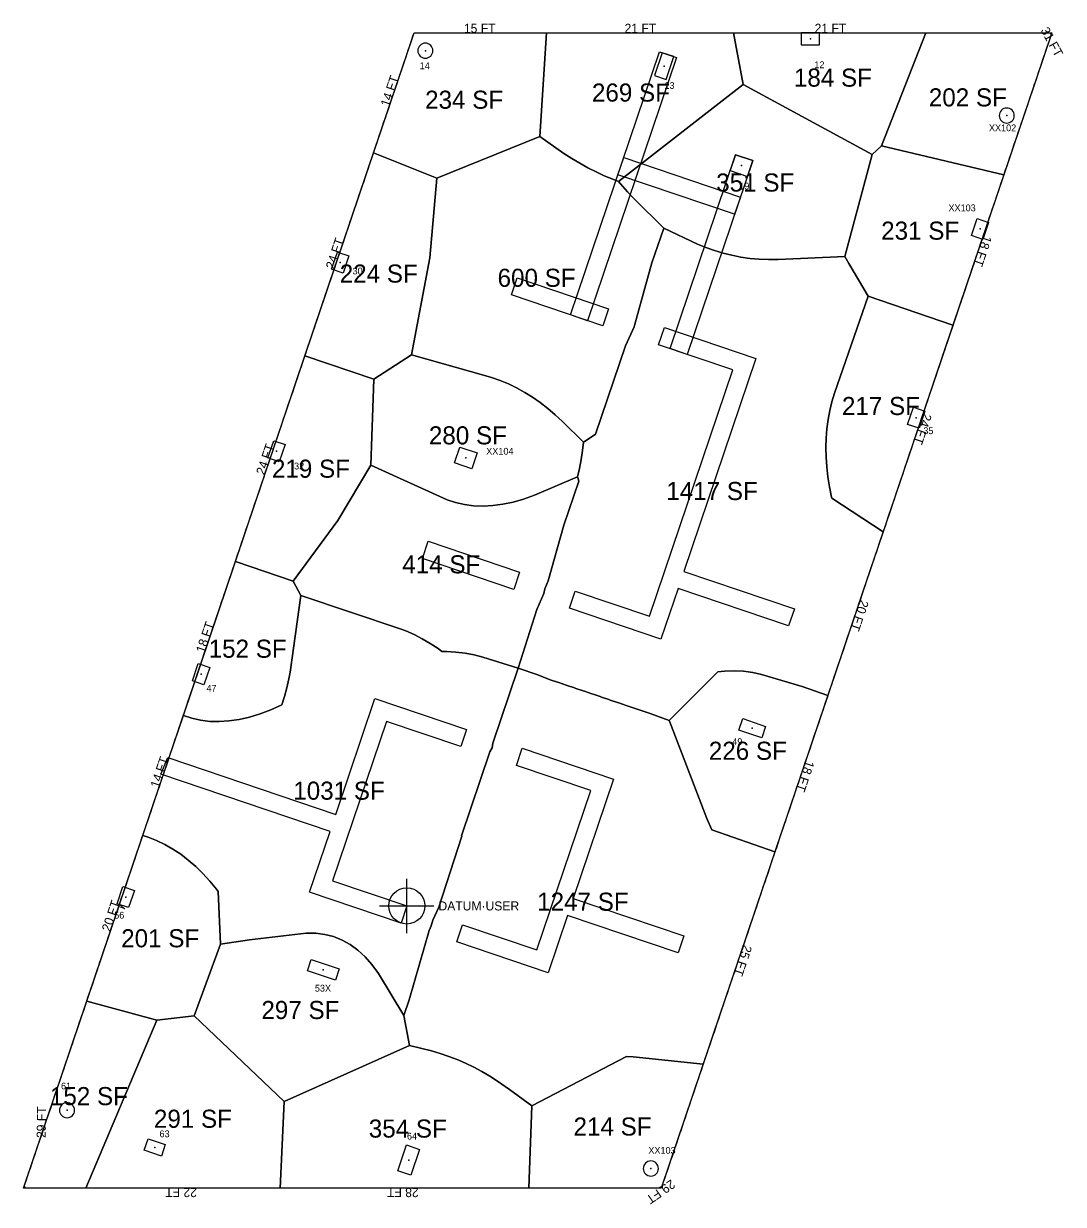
# Model space of a CAD drawing. Header units: metres. Extents: x 29 to 12657, y -13 to 49076.
# Drawn here: x 10664 to 12043, y 36037 to 37603 of the extents above; entities that cross this region are included whole.
import ezdxf
from ezdxf.enums import TextEntityAlignment as Align

# ---------------------------------------------------------------- set-up
doc = ezdxf.new("R2010")
doc.units = ezdxf.units.M
for name, color, linetype in [('BEAM', 2, 'Continuous'), ('FLOOR_12_AREA_LABELS', 3, 'Continuous'), ('FLOOR_12_BOUNDARY', 5, 'Continuous'), ('FLOOR_12_COLUMNS', 7, 'Continuous'), ('FLOOR_12_DATUM', 4, 'Continuous'), ('FLOOR_12_FASCADE_COLUMNS', 30, 'Continuous'), ('FLOOR_12_FASCADE_WALLS', 4, 'Continuous'), ('FLOOR_12_LARGE_TRIBUTARY', 6, 'Continuous'), ('FLOOR_12_TRIBUTARY_COL_0', 2, 'Continuous'), ('FLOOR_12_TRIBUTARY_COL_1', 2, 'Continuous'), ('FLOOR_12_TRIBUTARY_COL_10', 2, 'Continuous'), ('FLOOR_12_TRIBUTARY_COL_11', 2, 'Continuous'), ('FLOOR_12_TRIBUTARY_COL_12', 2, 'Continuous'), ('FLOOR_12_TRIBUTARY_COL_13', 2, 'Continuous'), ('FLOOR_12_TRIBUTARY_COL_14', 2, 'Continuous'), ('FLOOR_12_TRIBUTARY_COL_15', 2, 'Continuous'), ('FLOOR_12_TRIBUTARY_COL_16', 2, 'Continuous'), ('FLOOR_12_TRIBUTARY_COL_17', 2, 'Continuous'), ('FLOOR_12_TRIBUTARY_COL_2', 2, 'Continuous'), ('FLOOR_12_TRIBUTARY_COL_3', 2, 'Continuous'), ('FLOOR_12_TRIBUTARY_COL_4', 2, 'Continuous'), ('FLOOR_12_TRIBUTARY_COL_5', 2, 'Continuous'), ('FLOOR_12_TRIBUTARY_COL_6', 2, 'Continuous'), ('FLOOR_12_TRIBUTARY_COL_7', 2, 'Continuous'), ('FLOOR_12_TRIBUTARY_COL_8', 2, 'Continuous'), ('FLOOR_12_TRIBUTARY_COL_9', 2, 'Continuous'), ('FLOOR_12_WALL_TRIBUTARY_15', 1, 'Continuous'), ('FLOOR_12_WALL_TRIBUTARY_16', 1, 'Continuous'), ('FLOOR_12_WALL_TRIBUTARY_17', 1, 'Continuous'), ('FLOOR_12_WALL_TRIBUTARY_18', 1, 'Continuous'), ('FLOOR_12_WALL_TRIBUTARY_19', 1, 'Continuous'), ('SLAB-RESIDENTIAL', 6, 'Continuous'), ('WALL', 4, 'Continuous')]:
    doc.layers.add(name, color=color, linetype=linetype)
doc.layers.add('COL-IDEN', color=171, linetype='Continuous', lineweight=30)
doc.layers.add('COLS', color=52, linetype='Continuous', lineweight=20)

msp = doc.modelspace()

# ---------------------------------------------------------------- linework, layer by layer
at = {"layer": 'BEAM'}
for points in [[(11389, 37216.6), (11507, 37565.5), (11529.7, 37557.8), (11411.8, 37208.9), (11389, 37216.6)], [(11521, 37172), (11607.9, 37429), (11630.6, 37421.3), (11543.7, 37164.3), (11521, 37172)]]:
    msp.add_lwpolyline(points, dxfattribs=at)
msp.add_lwpolyline([(11459.6, 37425.3), (11614.3, 37373), (11606.6, 37350.3), (11451.9, 37402.6)], close=True, dxfattribs=at)
at = {"layer": 'COLS', "lineweight": 30}
for points in [[(11719.1, 37590.9), (11695.1, 37590.9), (11695.1, 37574.9), (11719.1, 37574.9)], [(11515.7, 37528.7), (11525.9, 37559.1), (11510.8, 37564.2), (11500.5, 37533.9)], [(11623.6, 37400.4), (11630.6, 37421.3), (11607.9, 37429), (11600.8, 37408.1)], [(11935.8, 37316.6), (11920.7, 37321.8), (11928.4, 37344.5), (11943.5, 37339.4)], [(11087.5, 37272.1), (11072.3, 37277.2), (11080, 37300), (11095.2, 37294.8)], [(11851.3, 37066.5), (11836.1, 37071.6), (11843.8, 37094.4), (11859, 37089.2)], [(11002.9, 37022), (10987.8, 37027.1), (10995.5, 37049.9), (11010.6, 37044.7)], [(11258.1, 37012.7), (11235.4, 37020.4), (11242.5, 37041.2), (11265.2, 37033.6)], [(10903, 36726.4), (10887.8, 36731.6), (10895.5, 36754.3), (10910.7, 36749.2)], [(11642.6, 36655.9), (11612.3, 36666.2), (11617.5, 36681.4), (11647.8, 36671.1)], [(10803.1, 36430.9), (10787.9, 36436), (10795.6, 36458.7), (10810.8, 36453.6)], [(11077.3, 36334.6), (11040.3, 36347.1), (11045.4, 36362.2), (11082.4, 36349.7)], [(10846.7, 36101.5), (10823.9, 36109.2), (10829, 36124.3), (10851.8, 36116.7)], [(11177.3, 36076.2), (11160.2, 36082), (11171.8, 36116.1), (11188.8, 36110.3)]]:
    msp.add_lwpolyline(points, close=True, dxfattribs=at)
for points in [[(11206.6, 37567, 0.414214), (11196.6, 37577, 0.414214), (11186.6, 37567, 0.414214), (11196.6, 37557, 0.414214)], [(11977.5, 37481, 0.414214), (11967.5, 37491, 0.414214), (11957.5, 37481, 0.414214), (11967.5, 37471, 0.414214)], [(10731.5, 36162.2, 0.414214), (10721.5, 36172.2, 0.414214), (10711.5, 36162.2, 0.414214), (10721.5, 36152.2, 0.414214)], [(11505.6, 36084.9, 0.414214), (11495.6, 36094.9, 0.414214), (11485.6, 36084.9, 0.414214), (11495.6, 36074.9, 0.414214)]]:
    msp.add_lwpolyline(points, format="xyb", close=True, dxfattribs=at)
at = {"layer": 'COLS'}
for points in [[(11082.8, 37299), (11083.8, 37301.8)], [(11074.2, 37273.4), (11075.2, 37276.3)], [(10998.3, 37048.9), (10999.3, 37051.8)], [(10989.7, 37023.3), (10990.6, 37026.2)], [(10898.4, 36753.3), (10899.3, 36756.2)], [(10889.7, 36727.8), (10890.7, 36730.6)], [(10798.5, 36457.8), (10799.4, 36460.6)], [(10798.3, 36429.3), (10789.8, 36432.2), (10790.8, 36435)]]:
    msp.add_lwpolyline(points, close=True, dxfattribs=at)
at = {"layer": 'FLOOR_12_BOUNDARY'}
msp.add_lwpolyline([(11181.7, 37590.7), (12027.2, 37590.7), (11509.4, 36059), (10663.9, 36059), (11181.7, 37590.7)], close=True, dxfattribs=at)
at = {"layer": 'FLOOR_12_COLUMNS'}
for p in [(11707.1, 37582.9), (11196.6, 37567), (11513.2, 37546.5), (11967.5, 37481), (11615.7, 37414.7), (11932.1, 37330.6), (11083.7, 37286), (11847.5, 37080.4), (10999.2, 37035.9), (11250.3, 37027), (10899.3, 36740.4), (11630, 36668.6), (10799.4, 36444.8), (11061.3, 36348.4), (10721.5, 36162.2), (10837.9, 36112.9), (11174.5, 36096.1), (11495.6, 36084.9)]:
    msp.add_point(p, dxfattribs=at)
at = {"layer": 'FLOOR_12_DATUM'}
for p, q in [((11172, 36397.1), (11172, 36469.1)), ((11136, 36433.1), (11208, 36433.1))]:
    msp.add_line(p, q, dxfattribs=at)
msp.add_circle((11172, 36433.1), 24, dxfattribs=at)
at = {"layer": 'FLOOR_12_FASCADE_COLUMNS'}
for points in [[(11128.3, 37432.7), (11130.2, 37438.3), (11132.1, 37444), (11134, 37449.7), (11135.9, 37455.4), (11137.9, 37461.1), (11139.8, 37466.8), (11141.7, 37472.5), (11143.6, 37478.1), (11145.5, 37483.8), (11147.5, 37489.5), (11149.4, 37495.2), (11151.3, 37500.9), (11153.2, 37506.6), (11155.2, 37512.2), (11157.1, 37517.9), (11159, 37523.6), (11160.9, 37529.3), (11162.8, 37535), (11164.8, 37540.7), (11166.7, 37546.3), (11168.6, 37552), (11170.5, 37557.7), (11172.4, 37563.4), (11174.4, 37569.1), (11176.3, 37574.8), (11178.2, 37580.4), (11180.1, 37586.1), (11181.7, 37590.7)], [(11181.7, 37590.7), (11187.7, 37590.7), (11193.7, 37590.7), (11199.7, 37590.7), (11205.7, 37590.7), (11211.7, 37590.7), (11217.7, 37590.7), (11223.7, 37590.7), (11229.7, 37590.7), (11235.7, 37590.7), (11241.7, 37590.7), (11247.7, 37590.7), (11253.7, 37590.7), (11259.7, 37590.7), (11265.7, 37590.7), (11271.7, 37590.7), (11277.7, 37590.7), (11283.7, 37590.7), (11289.7, 37590.7), (11295.7, 37590.7), (11301.7, 37590.7), (11307.7, 37590.7), (11313.7, 37590.7), (11319.7, 37590.7), (11325.7, 37590.7), (11331.7, 37590.7), (11337.7, 37590.7), (11343.7, 37590.7), (11349.7, 37590.7), (11355.7, 37590.7)], [(11355.7, 37590.7), (11361.7, 37590.7), (11367.7, 37590.7), (11373.7, 37590.7), (11379.7, 37590.7), (11385.7, 37590.7), (11391.7, 37590.7), (11397.7, 37590.7), (11403.7, 37590.7), (11409.7, 37590.7), (11415.7, 37590.7), (11421.7, 37590.7), (11427.7, 37590.7), (11433.7, 37590.7), (11439.7, 37590.7), (11445.7, 37590.7), (11451.7, 37590.7), (11457.7, 37590.7), (11463.7, 37590.7), (11469.7, 37590.7), (11475.7, 37590.7), (11481.7, 37590.7), (11487.7, 37590.7), (11493.7, 37590.7), (11499.7, 37590.7), (11505.7, 37590.7), (11511.7, 37590.7), (11517.7, 37590.7), (11523.7, 37590.7), (11529.7, 37590.7), (11535.7, 37590.7), (11541.7, 37590.7), (11547.7, 37590.7), (11553.7, 37590.7), (11559.7, 37590.7), (11565.7, 37590.7), (11571.7, 37590.7), (11577.7, 37590.7), (11583.7, 37590.7), (11589.7, 37590.7), (11595.7, 37590.7), (11601.7, 37590.7), (11607.7, 37590.7)], [(11607.7, 37590.7), (11613.7, 37590.7), (11619.7, 37590.7), (11625.7, 37590.7), (11631.7, 37590.7), (11637.7, 37590.7), (11643.7, 37590.7), (11649.7, 37590.7), (11655.7, 37590.7), (11661.7, 37590.7), (11667.7, 37590.7), (11673.7, 37590.7), (11679.7, 37590.7), (11685.7, 37590.7), (11691.7, 37590.7), (11697.7, 37590.7), (11703.7, 37590.7), (11709.7, 37590.7), (11715.7, 37590.7), (11721.7, 37590.7), (11727.7, 37590.7), (11733.7, 37590.7), (11739.7, 37590.7), (11745.7, 37590.7), (11751.7, 37590.7), (11757.7, 37590.7), (11763.7, 37590.7), (11769.7, 37590.7), (11775.7, 37590.7), (11781.7, 37590.7), (11787.7, 37590.7), (11793.7, 37590.7), (11799.7, 37590.7), (11805.7, 37590.7), (11811.7, 37590.7), (11817.7, 37590.7), (11823.7, 37590.7), (11829.7, 37590.7), (11835.7, 37590.7), (11841.7, 37590.7), (11847.7, 37590.7), (11853.7, 37590.7), (11859.7, 37590.7)], [(11859.7, 37590.7), (11865.7, 37590.7), (11871.7, 37590.7), (11877.7, 37590.7), (11883.7, 37590.7), (11889.7, 37590.7), (11895.7, 37590.7), (11901.7, 37590.7), (11907.7, 37590.7), (11913.7, 37590.7), (11919.7, 37590.7), (11925.7, 37590.7), (11931.7, 37590.7), (11937.7, 37590.7), (11943.7, 37590.7), (11949.7, 37590.7), (11955.7, 37590.7), (11961.7, 37590.7), (11967.7, 37590.7), (11973.7, 37590.7), (11979.7, 37590.7), (11985.7, 37590.7), (11991.7, 37590.7), (11997.7, 37590.7), (12003.7, 37590.7), (12009.7, 37590.7), (12015.7, 37590.7), (12021.7, 37590.7), (12027, 37590.3), (12025.1, 37584.6), (12023.2, 37578.9), (12021.3, 37573.2), (12019.3, 37567.5), (12017.4, 37561.8), (12015.5, 37556.2), (12013.6, 37550.5), (12011.7, 37544.8), (12009.7, 37539.1), (12007.8, 37533.4), (12005.9, 37527.7), (12004, 37522), (12002.1, 37516.4), (12000.1, 37510.7), (11998.2, 37505), (11996.3, 37499.3), (11994.4, 37493.6), (11992.5, 37487.9), (11990.5, 37482.3), (11988.6, 37476.6), (11986.7, 37470.9), (11984.8, 37465.2), (11982.8, 37459.5), (11980.9, 37453.8), (11979, 37448.2), (11977.1, 37442.5), (11975.2, 37436.8), (11973.2, 37431.1), (11971.3, 37425.4), (11969.4, 37419.7), (11967.5, 37414.1), (11965.6, 37408.4), (11963.6, 37402.7)], [(11036, 37159.8), (11037.9, 37165.5), (11039.9, 37171.2), (11041.8, 37176.9), (11043.7, 37182.6), (11045.6, 37188.3), (11047.6, 37193.9), (11049.5, 37199.6), (11051.4, 37205.3), (11053.3, 37211), (11055.2, 37216.7), (11057.2, 37222.4), (11059.1, 37228), (11061, 37233.7), (11062.9, 37239.4), (11064.8, 37245.1), (11066.8, 37250.8), (11068.7, 37256.5), (11070.6, 37262.1), (11072.5, 37267.8), (11074.5, 37273.5), (11076.4, 37279.2), (11078.3, 37284.9), (11080.2, 37290.6), (11082.1, 37296.2), (11084.1, 37301.9), (11086, 37307.6), (11087.9, 37313.3), (11089.8, 37319), (11091.7, 37324.7), (11093.7, 37330.4), (11095.6, 37336), (11097.5, 37341.7), (11099.4, 37347.4), (11101.4, 37353.1), (11103.3, 37358.8), (11105.2, 37364.5), (11107.1, 37370.1), (11109, 37375.8), (11111, 37381.5), (11112.9, 37387.2), (11114.8, 37392.9), (11116.7, 37398.6), (11118.6, 37404.2), (11120.6, 37409.9), (11122.5, 37415.6), (11124.4, 37421.3), (11126.3, 37427), (11128.3, 37432.7)], [(11963.6, 37402.7), (11961.7, 37397), (11959.8, 37391.3), (11957.9, 37385.6), (11955.9, 37379.9), (11954, 37374.3), (11952.1, 37368.6), (11950.2, 37362.9), (11948.3, 37357.2), (11946.3, 37351.5), (11944.4, 37345.8), (11942.5, 37340.2), (11940.6, 37334.5), (11938.7, 37328.8), (11936.7, 37323.1), (11934.8, 37317.4), (11932.9, 37311.7), (11931, 37306.1), (11929, 37300.4), (11927.1, 37294.7), (11925.2, 37289), (11923.3, 37283.3), (11921.4, 37277.6), (11919.4, 37272), (11917.5, 37266.3), (11915.6, 37260.6), (11913.7, 37254.9), (11911.8, 37249.2), (11909.8, 37243.5), (11907.9, 37237.8), (11906, 37232.2), (11904.1, 37226.5), (11902.1, 37220.8), (11900.2, 37215.1), (11898.3, 37209.4), (11896.4, 37203.7)], [(11896.4, 37203.7), (11894.5, 37198.1), (11892.5, 37192.4), (11890.6, 37186.7), (11888.7, 37181), (11886.8, 37175.3), (11884.9, 37169.6), (11882.9, 37164), (11881, 37158.3), (11879.1, 37152.6), (11877.2, 37146.9), (11875.3, 37141.2), (11873.3, 37135.5), (11871.4, 37129.8), (11869.5, 37124.2), (11867.6, 37118.5), (11865.6, 37112.8), (11863.7, 37107.1), (11861.8, 37101.4), (11859.9, 37095.7), (11858, 37090.1), (11856, 37084.4), (11854.1, 37078.7), (11852.2, 37073), (11850.3, 37067.3), (11848.4, 37061.6), (11846.4, 37056), (11844.5, 37050.3), (11842.6, 37044.6), (11840.7, 37038.9), (11838.7, 37033.2), (11836.8, 37027.5), (11834.9, 37021.9), (11833, 37016.2), (11831.1, 37010.5), (11829.1, 37004.8), (11827.2, 36999.1), (11825.3, 36993.4), (11823.4, 36987.7), (11821.5, 36982.1), (11819.5, 36976.4), (11817.6, 36970.7), (11815.7, 36965), (11813.8, 36959.3), (11811.8, 36953.6), (11809.9, 36948), (11808, 36942.3), (11806.1, 36936.6), (11804.2, 36930.9)], [(10943.8, 36887), (10945.7, 36892.7), (10947.6, 36898.4), (10949.6, 36904.1), (10951.5, 36909.7), (10953.4, 36915.4), (10955.3, 36921.1), (10957.3, 36926.8), (10959.2, 36932.5), (10961.1, 36938.2), (10963, 36943.8), (10964.9, 36949.5), (10966.9, 36955.2), (10968.8, 36960.9), (10970.7, 36966.6), (10972.6, 36972.3), (10974.5, 36977.9), (10976.5, 36983.6), (10978.4, 36989.3), (10980.3, 36995), (10982.2, 37000.7), (10984.2, 37006.4), (10986.1, 37012), (10988, 37017.7), (10989.9, 37023.4), (10991.8, 37029.1), (10993.8, 37034.8), (10995.7, 37040.5), (10997.6, 37046.2), (10999.5, 37051.8), (11001.4, 37057.5), (11003.4, 37063.2), (11005.3, 37068.9), (11007.2, 37074.6), (11009.1, 37080.3), (11011.1, 37085.9), (11013, 37091.6), (11014.9, 37097.3), (11016.8, 37103), (11018.7, 37108.7), (11020.7, 37114.4), (11022.6, 37120), (11024.5, 37125.7), (11026.4, 37131.4), (11028.3, 37137.1), (11030.3, 37142.8), (11032.2, 37148.5), (11034.1, 37154.1), (11036, 37159.8)], [(10876.6, 36688.1), (10878.5, 36693.7), (10880.4, 36699.4), (10882.3, 36705.1), (10884.2, 36710.8), (10886.2, 36716.5), (10888.1, 36722.2), (10890, 36727.8), (10891.9, 36733.5), (10893.8, 36739.2), (10895.8, 36744.9), (10897.7, 36750.6), (10899.6, 36756.3), (10901.5, 36761.9), (10903.5, 36767.6), (10905.4, 36773.3), (10907.3, 36779), (10909.2, 36784.7), (10911.1, 36790.4), (10913.1, 36796.1), (10915, 36801.7), (10916.9, 36807.4), (10918.8, 36813.1), (10920.7, 36818.8), (10922.7, 36824.5), (10924.6, 36830.2), (10926.5, 36835.8), (10928.4, 36841.5), (10930.4, 36847.2), (10932.3, 36852.9), (10934.2, 36858.6), (10936.1, 36864.3), (10938, 36869.9), (10940, 36875.6), (10941.9, 36881.3), (10943.8, 36887)], [(11729.2, 36709.2), (11727.3, 36703.5), (11725.4, 36697.9), (11723.5, 36692.2), (11721.5, 36686.5), (11719.6, 36680.8), (11717.7, 36675.1), (11715.8, 36669.4), (11713.9, 36663.8), (11711.9, 36658.1), (11710, 36652.4), (11708.1, 36646.7), (11706.2, 36641), (11704.3, 36635.3), (11702.3, 36629.7), (11700.4, 36624), (11698.5, 36618.3), (11696.6, 36612.6), (11694.6, 36606.9), (11692.7, 36601.2), (11690.8, 36595.5), (11688.9, 36589.9), (11687, 36584.2), (11685, 36578.5), (11683.1, 36572.8), (11681.2, 36567.1), (11679.3, 36561.4), (11677.4, 36555.8), (11675.4, 36550.1), (11673.5, 36544.4), (11671.6, 36538.7), (11669.7, 36533), (11667.7, 36527.3), (11665.8, 36521.7), (11663.9, 36516), (11662, 36510.3), (11660.1, 36504.6)], [(10747.8, 36307.2), (10749.7, 36312.9), (10751.7, 36318.6), (10753.6, 36324.3), (10755.5, 36330), (10757.4, 36335.6), (10759.3, 36341.3), (10761.3, 36347), (10763.2, 36352.7), (10765.1, 36358.4), (10767, 36364.1), (10769, 36369.8), (10770.9, 36375.4), (10772.8, 36381.1), (10774.7, 36386.8), (10776.6, 36392.5), (10778.6, 36398.2), (10780.5, 36403.9), (10782.4, 36409.5), (10784.3, 36415.2), (10786.2, 36420.9), (10788.2, 36426.6), (10790.1, 36432.3), (10792, 36438), (10793.9, 36443.6), (10795.9, 36449.3), (10797.8, 36455), (10799.7, 36460.7), (10801.6, 36466.4), (10803.5, 36472.1), (10805.5, 36477.7), (10807.4, 36483.4), (10809.3, 36489.1), (10811.2, 36494.8), (10813.1, 36500.5), (10815.1, 36506.2), (10817, 36511.9), (10818.9, 36517.5), (10820.8, 36523.2), (10822.8, 36528.9)], [(10743.8, 36059), (10737.8, 36059), (10731.8, 36059), (10725.8, 36059), (10719.8, 36059), (10713.8, 36059), (10707.8, 36059), (10701.8, 36059), (10695.8, 36059), (10689.8, 36059), (10683.8, 36059), (10677.8, 36059), (10671.8, 36059), (10665.8, 36059), (10665.2, 36062.8), (10667.1, 36068.5), (10669, 36074.2), (10671, 36079.9), (10672.9, 36085.5), (10674.8, 36091.2), (10676.7, 36096.9), (10678.6, 36102.6), (10680.6, 36108.3), (10682.5, 36114), (10684.4, 36119.7), (10686.3, 36125.3), (10688.3, 36131), (10690.2, 36136.7), (10692.1, 36142.4), (10694, 36148.1), (10695.9, 36153.8), (10697.9, 36159.4), (10699.8, 36165.1), (10701.7, 36170.8), (10703.6, 36176.5), (10705.5, 36182.2), (10707.5, 36187.9), (10709.4, 36193.5), (10711.3, 36199.2), (10713.2, 36204.9), (10715.2, 36210.6), (10717.1, 36216.3), (10719, 36222), (10720.9, 36227.7), (10722.8, 36233.3), (10724.8, 36239), (10726.7, 36244.7), (10728.6, 36250.4), (10730.5, 36256.1), (10732.4, 36261.8), (10734.4, 36267.4), (10736.3, 36273.1), (10738.2, 36278.8), (10740.1, 36284.5), (10742.1, 36290.2), (10744, 36295.9), (10745.9, 36301.5), (10747.8, 36307.2)], [(11564, 36220.4), (11562.1, 36214.7), (11560.2, 36209), (11558.2, 36203.3), (11556.3, 36197.7), (11554.4, 36192), (11552.5, 36186.3), (11550.5, 36180.6), (11548.6, 36174.9), (11546.7, 36169.2), (11544.8, 36163.6), (11542.9, 36157.9), (11540.9, 36152.2), (11539, 36146.5), (11537.1, 36140.8), (11535.2, 36135.1), (11533.3, 36129.5), (11531.3, 36123.8), (11529.4, 36118.1), (11527.5, 36112.4), (11525.6, 36106.7), (11523.7, 36101), (11521.7, 36095.4), (11519.8, 36089.7), (11517.9, 36084), (11516, 36078.3), (11514, 36072.6), (11512.1, 36066.9), (11510.2, 36061.2), (11505.8, 36059), (11499.8, 36059), (11493.8, 36059), (11487.8, 36059), (11481.8, 36059), (11475.8, 36059), (11469.8, 36059), (11463.8, 36059), (11457.8, 36059), (11451.8, 36059), (11445.8, 36059), (11439.8, 36059), (11433.8, 36059), (11427.8, 36059), (11421.8, 36059), (11415.8, 36059), (11409.8, 36059), (11403.8, 36059), (11397.8, 36059), (11391.8, 36059), (11385.8, 36059), (11379.8, 36059), (11373.8, 36059), (11367.8, 36059), (11361.8, 36059), (11355.8, 36059), (11349.8, 36059), (11343.8, 36059), (11337.8, 36059), (11331.8, 36059)], [(11001.8, 36059), (10995.8, 36059), (10989.8, 36059), (10983.8, 36059), (10977.8, 36059), (10971.8, 36059), (10965.8, 36059), (10959.8, 36059), (10953.8, 36059), (10947.8, 36059), (10941.8, 36059), (10935.8, 36059), (10929.8, 36059), (10923.8, 36059), (10917.8, 36059), (10911.8, 36059), (10905.8, 36059), (10899.8, 36059), (10893.8, 36059), (10887.8, 36059), (10881.8, 36059), (10875.8, 36059), (10869.8, 36059), (10863.8, 36059), (10857.8, 36059), (10851.8, 36059), (10845.8, 36059), (10839.8, 36059), (10833.8, 36059), (10827.8, 36059), (10821.8, 36059), (10815.8, 36059), (10809.8, 36059), (10803.8, 36059), (10797.8, 36059), (10791.8, 36059), (10785.8, 36059), (10779.8, 36059), (10773.8, 36059), (10767.8, 36059), (10761.8, 36059), (10755.8, 36059), (10749.8, 36059), (10743.8, 36059)], [(11331.8, 36059), (11325.8, 36059), (11319.8, 36059), (11313.8, 36059), (11307.8, 36059), (11301.8, 36059), (11295.8, 36059), (11289.8, 36059), (11283.8, 36059), (11277.8, 36059), (11271.8, 36059), (11265.8, 36059), (11259.8, 36059), (11253.8, 36059), (11247.8, 36059), (11241.8, 36059), (11235.8, 36059), (11229.8, 36059), (11223.8, 36059), (11217.8, 36059), (11211.8, 36059), (11205.8, 36059), (11199.8, 36059), (11193.8, 36059), (11187.8, 36059), (11181.8, 36059), (11175.8, 36059), (11169.8, 36059), (11163.8, 36059), (11157.8, 36059), (11151.8, 36059), (11145.8, 36059), (11139.8, 36059), (11133.8, 36059), (11127.8, 36059), (11121.8, 36059), (11115.8, 36059), (11109.8, 36059), (11103.8, 36059), (11097.8, 36059), (11091.8, 36059), (11085.8, 36059), (11079.8, 36059), (11073.8, 36059), (11067.8, 36059), (11061.8, 36059), (11055.8, 36059), (11049.8, 36059), (11043.8, 36059), (11037.8, 36059), (11031.8, 36059), (11025.8, 36059), (11019.8, 36059), (11013.8, 36059), (11007.8, 36059), (11001.8, 36059)]]:
    msp.add_lwpolyline(points, dxfattribs=at)
at = {"layer": 'FLOOR_12_FASCADE_WALLS'}
for points in [[(11804.2, 36930.9), (11802.2, 36925.2), (11800.3, 36919.5), (11798.4, 36913.9), (11796.5, 36908.2), (11794.6, 36902.5), (11792.6, 36896.8), (11790.7, 36891.1), (11788.8, 36885.4), (11786.9, 36879.8), (11784.9, 36874.1), (11783, 36868.4), (11781.1, 36862.7), (11779.2, 36857), (11777.3, 36851.3), (11775.3, 36845.6), (11773.4, 36840), (11771.5, 36834.3), (11769.6, 36828.6), (11767.7, 36822.9), (11765.7, 36817.2), (11763.8, 36811.5), (11761.9, 36805.9), (11760, 36800.2), (11758.1, 36794.5), (11756.1, 36788.8), (11754.2, 36783.1), (11752.3, 36777.4), (11750.4, 36771.8), (11748.4, 36766.1), (11746.5, 36760.4), (11744.6, 36754.7), (11742.7, 36749), (11740.8, 36743.3), (11738.8, 36737.6), (11736.9, 36732), (11735, 36726.3), (11733.1, 36720.6), (11731.2, 36714.9), (11729.2, 36709.2)], [(10822.8, 36528.9), (10824.7, 36534.6), (10826.6, 36540.3), (10828.5, 36546), (10830.4, 36551.6), (10832.4, 36557.3), (10834.3, 36563), (10836.2, 36568.7), (10838.1, 36574.4), (10840, 36580.1), (10842, 36585.7), (10843.9, 36591.4), (10845.8, 36597.1), (10847.7, 36602.8), (10849.7, 36608.5), (10851.6, 36614.2), (10853.5, 36619.8), (10855.4, 36625.5), (10857.3, 36631.2), (10859.3, 36636.9), (10861.2, 36642.6), (10863.1, 36648.3), (10865, 36654), (10866.9, 36659.6), (10868.9, 36665.3), (10870.8, 36671), (10872.7, 36676.7), (10874.6, 36682.4), (10876.6, 36688.1)], [(11660.1, 36504.6), (11658.1, 36498.9), (11656.2, 36493.2), (11654.3, 36487.6), (11652.4, 36481.9), (11650.5, 36476.2), (11648.5, 36470.5), (11646.6, 36464.8), (11644.7, 36459.1), (11642.8, 36453.4), (11640.9, 36447.8), (11638.9, 36442.1), (11637, 36436.4), (11635.1, 36430.7), (11633.2, 36425), (11631.2, 36419.3), (11629.3, 36413.7), (11627.4, 36408), (11625.5, 36402.3), (11623.6, 36396.6), (11621.6, 36390.9), (11619.7, 36385.2), (11617.8, 36379.6), (11615.9, 36373.9), (11614, 36368.2), (11612, 36362.5), (11610.1, 36356.8), (11608.2, 36351.1), (11606.3, 36345.4), (11604.3, 36339.8), (11602.4, 36334.1), (11600.5, 36328.4), (11598.6, 36322.7), (11596.7, 36317), (11594.7, 36311.3), (11592.8, 36305.7), (11590.9, 36300), (11589, 36294.3), (11587.1, 36288.6), (11585.1, 36282.9), (11583.2, 36277.2), (11581.3, 36271.6), (11579.4, 36265.9), (11577.4, 36260.2), (11575.5, 36254.5), (11573.6, 36248.8), (11571.7, 36243.1), (11569.8, 36237.5), (11567.8, 36231.8), (11565.9, 36226.1), (11564, 36220.4)]]:
    msp.add_lwpolyline(points, dxfattribs=at)
at = {"layer": 'FLOOR_12_LARGE_TRIBUTARY'}
for points in [[(11348.2, 37453.1), (11211.6, 37397.8), (11127.9, 37431.5), (11181.7, 37590.7), (11357.1, 37590.7), (11348.2, 37453.1)], [(11348.2, 37453.1), (11357.1, 37590.7), (11605.2, 37590.7), (11618.1, 37522.3), (11452.8, 37393.7), (11445, 37396.7), (11433.8, 37401.3), (11422.9, 37406.4), (11412.1, 37411.8), (11401.4, 37417.7), (11390.8, 37424), (11380.4, 37430.7), (11348.2, 37453.1)], [(11801.5, 37440.7), (11789, 37429.5), (11618.1, 37522.3), (11605.2, 37590.7), (11860.3, 37590.7), (11801.5, 37440.7)], [(11801.5, 37440.7), (11860.3, 37590.7), (12027.2, 37590.7), (11963.6, 37402.5), (11801.5, 37440.7)], [(11452.8, 37393.7), (11618.1, 37522.3), (11789, 37429.5), (11753, 37294), (11664.3, 37290), (11651.7, 37290), (11639.2, 37290.6), (11626.9, 37291.7), (11614.8, 37293.4), (11602.9, 37295.8), (11591.3, 37298.6), (11579.8, 37302.1), (11568.5, 37306.1), (11557.3, 37310.7), (11512.8, 37331.9), (11473.9, 37370), (11464.6, 37379.9), (11455.5, 37390.4), (11452.8, 37393.7)], [(11338.7, 37107.5), (11328.3, 37114), (11317.6, 37119.9), (11306.7, 37125.1), (11295.6, 37129.8), (11284.3, 37133.8), (11276.6, 37136.1), (11178.1, 37163.6), (11202.5, 37292.3), (11211.6, 37397.8), (11348.2, 37453.1), (11380.4, 37430.7), (11390.8, 37424), (11401.4, 37417.7), (11412.1, 37411.8), (11422.9, 37406.4), (11433.8, 37401.3), (11445, 37396.7), (11452.8, 37393.7), (11455.5, 37390.4), (11464.6, 37379.9), (11473.9, 37370), (11512.8, 37331.9), (11497.1, 37285.6), (11473.8, 37202.7), (11473.5, 37200.7), (11462, 37175.6), (11422.4, 37058.4), (11420.6, 37057.1), (11407.7, 37048.8), (11406.1, 37047.8), (11378.6, 37075.5), (11368.9, 37084.4), (11359.1, 37092.7), (11349, 37100.4), (11338.7, 37107.5)], [(11783.6, 37241.4), (11758.1, 37284.9), (11753, 37294), (11789, 37429.5), (11801.5, 37440.7), (11963.6, 37402.5), (11896.2, 37203.3), (11783.6, 37241.4)], [(11211.6, 37397.8), (11202.5, 37292.3), (11178.1, 37163.6), (11128.3, 37131.6), (11036.9, 37162.5), (11127.9, 37431.5), (11211.6, 37397.8)], [(11441.6, 36706.1), (11440, 36706.7), (11430.2, 36709.9), (11428.6, 36710.6), (11418.9, 36713.8), (11417.3, 36714.4), (11407.5, 36717.6), (11405.9, 36718.3), (11396.1, 36721.5), (11394.5, 36722.1), (11384.8, 36725.3), (11383.2, 36725.9), (11373.4, 36729.1), (11371.8, 36729.8), (11362, 36733), (11345.8, 36739.4), (11319.8, 36748.2), (11319.8, 36748.3), (11344.2, 36826), (11353.5, 36847.5), (11355.1, 36853.6), (11359.6, 36864.2), (11380.4, 36937.7), (11400.2, 36996.1), (11398.6, 37001.2), (11398.2, 37002.2), (11400.8, 37013.1), (11403.1, 37025), (11404.9, 37037.1), (11406.1, 37047.8), (11407.7, 37048.8), (11420.6, 37057.1), (11422.4, 37058.4), (11462, 37175.6), (11473.5, 37200.7), (11473.8, 37202.7), (11497.1, 37285.6), (11512.8, 37331.9), (11557.3, 37310.7), (11568.5, 37306.1), (11579.8, 37302.1), (11591.3, 37298.6), (11602.9, 37295.8), (11614.8, 37293.4), (11626.9, 37291.7), (11639.2, 37290.6), (11651.7, 37290), (11664.3, 37290), (11753, 37294), (11758.1, 37284.9), (11783.6, 37241.4), (11738.9, 37113.1), (11735.5, 37101.6), (11732.8, 37089.8), (11730.7, 37077.9), (11729.1, 37065.8), (11728.2, 37053.4), (11727.8, 37040.9), (11728.1, 37028.1), (11729, 37015.1), (11730.4, 37002), (11732.5, 36988.6), (11735.2, 36975), (11735.5, 36973.7), (11803.5, 36928.9), (11775.9, 36847.3), (11756.3, 36789.3), (11730.2, 36712), (11696.2, 36724.1), (11642.5, 36740.1), (11630.7, 36742.6), (11618.5, 36744.2), (11606.1, 36744.8), (11593.3, 36744.4), (11584.6, 36743.6), (11519.9, 36678.8), (11494.9, 36688.4), (11464.3, 36698.4), (11462.7, 36699), (11453, 36702.2), (11451.4, 36702.9), (11441.6, 36706.1)], [(11735.5, 36973.7), (11735.2, 36975), (11732.5, 36988.6), (11730.4, 37002), (11729, 37015.1), (11728.1, 37028.1), (11727.8, 37040.9), (11728.2, 37053.4), (11729.1, 37065.8), (11730.7, 37077.9), (11732.8, 37089.8), (11735.5, 37101.6), (11738.9, 37113.1), (11783.6, 37241.4), (11896.2, 37203.3), (11803.5, 36928.9), (11735.5, 36973.7)], [(11128.3, 37131.6), (11124.2, 37017.5), (11080.7, 36944.2), (11021.5, 36863.7), (10944.7, 36889.7), (11036.9, 37162.5), (11128.3, 37131.6)], [(11128.3, 37131.6), (11178.1, 37163.6), (11276.6, 37136.1), (11284.3, 37133.8), (11295.6, 37129.8), (11306.7, 37125.1), (11317.6, 37119.9), (11328.3, 37114), (11338.7, 37107.5), (11349, 37100.4), (11359.1, 37092.7), (11368.9, 37084.4), (11378.6, 37075.5), (11406.1, 37047.8), (11404.9, 37037.1), (11403.1, 37025), (11400.8, 37013.1), (11398.2, 37002.2), (11341.4, 36977.8), (11326.9, 36972.6), (11312.9, 36968.6), (11299.2, 36965.6), (11286, 36963.8), (11273.1, 36963.2), (11260.5, 36963.6), (11248.4, 36965.2), (11236.7, 36967.9), (11225.3, 36971.7), (11124.2, 37017.5), (11128.3, 37131.6)], [(11224.8, 36770.4), (11218.6, 36770.5), (11213.4, 36774.3), (11203.1, 36781.2), (11192.5, 36787.3), (11181.7, 36792.8), (11170.6, 36797.6), (11163.1, 36800.3), (11031.4, 36844.8), (11021.5, 36863.7), (11080.7, 36944.2), (11124.2, 37017.5), (11225.3, 36971.7), (11236.7, 36967.9), (11248.4, 36965.2), (11260.5, 36963.6), (11273.1, 36963.2), (11286, 36963.8), (11299.2, 36965.6), (11312.9, 36968.6), (11326.9, 36972.6), (11341.4, 36977.8), (11398.2, 37002.2), (11398.6, 37001.2), (11400.2, 36996.1), (11380.4, 36937.7), (11359.6, 36864.2), (11355.1, 36853.6), (11353.5, 36847.5), (11344.2, 36826), (11319.8, 36748.3), (11272.9, 36763), (11261.3, 36765.9), (11249.3, 36768.1), (11237.2, 36769.6), (11224.8, 36770.4)], [(11021.5, 36863.7), (11031.4, 36844.8), (11017.2, 36743), (11015.7, 36734), (11013.1, 36722.2), (11009.9, 36710.6), (11006.2, 36699.5), (10991.9, 36693.2), (10977.4, 36687.7), (10963.3, 36683.5), (10949.6, 36680.3), (10936.2, 36678.4), (10923.3, 36677.5), (10910.7, 36677.8), (10898.5, 36679.3), (10886.8, 36681.9), (10875.7, 36685.6), (10944.7, 36889.7), (11021.5, 36863.7)], [(10919.8, 36455.1), (10910.8, 36466), (10901.6, 36476.1), (10892.1, 36485.4), (10882.2, 36493.9), (10872.2, 36501.5), (10861.8, 36508.4), (10851.2, 36514.4), (10840.3, 36519.7), (10829.1, 36524.1), (10821.9, 36526.4), (10850.3, 36610.3), (10853.2, 36618.9), (10856.8, 36629.8), (10875.7, 36685.6), (10886.8, 36681.9), (10898.5, 36679.3), (10910.7, 36677.8), (10923.3, 36677.5), (10936.2, 36678.4), (10949.6, 36680.3), (10963.3, 36683.5), (10977.4, 36687.7), (10991.9, 36693.2), (11006.2, 36699.5), (11009.9, 36710.6), (11013.1, 36722.2), (11015.7, 36734), (11017.2, 36743), (11031.4, 36844.8), (11163.1, 36800.3), (11170.6, 36797.6), (11181.7, 36792.8), (11192.5, 36787.3), (11203.1, 36781.2), (11213.4, 36774.3), (11218.6, 36770.5), (11224.8, 36770.4), (11237.2, 36769.6), (11249.3, 36768.1), (11261.3, 36765.9), (11272.9, 36763), (11319.8, 36748.3), (11319.8, 36748.2), (11286.2, 36648.9), (11285.1, 36642.9), (11282.3, 36637.5), (11244.6, 36525.8), (11245, 36525.4), (11214.3, 36431.5), (11206.5, 36414.2), (11204.5, 36406.8), (11201.7, 36400.6), (11175.1, 36308.5), (11168.1, 36288), (11134.4, 36343.4), (11125.8, 36355.3), (11116.6, 36365.7), (11107, 36374.6), (11096.8, 36382), (11086.2, 36387.9), (11075, 36392.4), (11063.3, 36395.3), (11051.2, 36396.8), (11038.5, 36396.8), (10963.2, 36388.2), (10925.1, 36382.2), (10921.9, 36452.4), (10919.8, 36455.1)], [(11271.4, 36213.6), (11260.7, 36219.3), (11249.8, 36224.5), (11238.7, 36229.3), (11227.5, 36233.6), (11216.1, 36237.5), (11204.6, 36240.9), (11175.5, 36248.1), (11168.1, 36288), (11175.1, 36308.5), (11201.7, 36400.6), (11204.5, 36406.8), (11206.5, 36414.2), (11214.3, 36431.5), (11245, 36525.4), (11244.6, 36525.8), (11282.3, 36637.5), (11285.1, 36642.9), (11286.2, 36648.9), (11319.8, 36748.2), (11345.8, 36739.4), (11362, 36733), (11371.8, 36729.8), (11373.4, 36729.1), (11383.2, 36725.9), (11384.8, 36725.3), (11394.5, 36722.1), (11396.1, 36721.5), (11405.9, 36718.3), (11407.5, 36717.6), (11417.3, 36714.4), (11418.9, 36713.8), (11428.6, 36710.6), (11430.2, 36709.9), (11440, 36706.7), (11441.6, 36706.1), (11451.4, 36702.9), (11453, 36702.2), (11462.7, 36699), (11464.3, 36698.4), (11494.9, 36688.4), (11519.9, 36678.8), (11520.1, 36678.1), (11570, 36548.8), (11576.4, 36534), (11660.1, 36504.6), (11636, 36433.5), (11610, 36356.6), (11577.5, 36260.3), (11564.9, 36223.2), (11472.1, 36232.9), (11463.1, 36233.5), (11337.8, 36167.9), (11308.2, 36189.8), (11292.4, 36200.8), (11282, 36207.4), (11271.4, 36213.6)], [(11576.4, 36534), (11570, 36548.8), (11520.1, 36678.1), (11519.9, 36678.8), (11584.6, 36743.6), (11593.3, 36744.4), (11606.1, 36744.8), (11618.5, 36744.2), (11630.7, 36742.6), (11642.5, 36740.1), (11696.2, 36724.1), (11730.2, 36712), (11660.1, 36504.6), (11576.4, 36534)], [(10829.1, 36524.1), (10840.3, 36519.7), (10851.2, 36514.4), (10861.8, 36508.4), (10872.2, 36501.5), (10882.2, 36493.9), (10892.1, 36485.4), (10901.6, 36476.1), (10910.8, 36466), (10919.8, 36455.1), (10921.9, 36452.4), (10925.1, 36382.2), (10890.1, 36287.2), (10840.6, 36281.4), (10747.7, 36307), (10821.9, 36526.4), (10829.1, 36524.1)], [(10963.2, 36388.2), (11038.5, 36396.8), (11051.2, 36396.8), (11063.3, 36395.3), (11075, 36392.4), (11086.2, 36387.9), (11096.8, 36382), (11107, 36374.6), (11116.6, 36365.7), (11125.8, 36355.3), (11134.4, 36343.4), (11168.1, 36288), (11175.5, 36248.1), (11009.6, 36173.7), (10890.1, 36287.2), (10925.1, 36382.2), (10963.2, 36388.2)], [(10840.6, 36281.4), (10746.4, 36059), (10663.9, 36059), (10747.7, 36307), (10840.6, 36281.4)], [(10840.6, 36281.4), (10890.1, 36287.2), (11009.6, 36173.7), (11003.9, 36059), (10746.4, 36059), (10840.6, 36281.4)], [(11009.6, 36173.7), (11175.5, 36248.1), (11204.6, 36240.9), (11216.1, 36237.5), (11227.5, 36233.6), (11238.7, 36229.3), (11249.8, 36224.5), (11260.7, 36219.3), (11271.4, 36213.6), (11282, 36207.4), (11292.4, 36200.8), (11308.2, 36189.8), (11337.8, 36167.9), (11334, 36059), (11003.9, 36059), (11009.6, 36173.7)], [(11337.8, 36167.9), (11463.1, 36233.5), (11472.1, 36232.9), (11564.9, 36223.2), (11509.4, 36059), (11334, 36059), (11337.8, 36167.9)]]:
    msp.add_lwpolyline(points, close=True, dxfattribs=at)
at = {"layer": 'FLOOR_12_TRIBUTARY_COL_0'}
msp.add_lwpolyline([(11801.5, 37440.7), (11789, 37429.5), (11618.1, 37522.3), (11605.2, 37590.7), (11860.3, 37590.7), (11801.5, 37440.7)], close=True, dxfattribs=at)
at = {"layer": 'FLOOR_12_TRIBUTARY_COL_1'}
msp.add_lwpolyline([(11348.2, 37453.1), (11357.1, 37590.7), (11605.2, 37590.7), (11618.1, 37522.3), (11452.8, 37393.7), (11445, 37396.7), (11433.8, 37401.3), (11422.9, 37406.4), (11412.1, 37411.8), (11401.4, 37417.7), (11390.8, 37424), (11380.4, 37430.7), (11348.2, 37453.1)], close=True, dxfattribs=at)
at = {"layer": 'FLOOR_12_TRIBUTARY_COL_10'}
msp.add_lwpolyline([(11452.8, 37393.7), (11618.1, 37522.3), (11789, 37429.5), (11753, 37294), (11664.3, 37290), (11651.7, 37290), (11639.2, 37290.6), (11626.9, 37291.7), (11614.8, 37293.4), (11602.9, 37295.8), (11591.3, 37298.6), (11579.8, 37302.1), (11568.5, 37306.1), (11557.3, 37310.7), (11512.8, 37331.9), (11473.9, 37370), (11464.6, 37379.9), (11455.5, 37390.4), (11452.8, 37393.7)], close=True, dxfattribs=at)
at = {"layer": 'FLOOR_12_TRIBUTARY_COL_11'}
msp.add_lwpolyline([(11128.3, 37131.6), (11178.1, 37163.6), (11276.6, 37136.1), (11284.3, 37133.8), (11295.6, 37129.8), (11306.7, 37125.1), (11317.6, 37119.9), (11328.3, 37114), (11338.7, 37107.5), (11349, 37100.4), (11359.1, 37092.7), (11368.9, 37084.4), (11378.6, 37075.5), (11406.1, 37047.8), (11404.9, 37037.1), (11403.1, 37025), (11400.8, 37013.1), (11398.2, 37002.2), (11341.4, 36977.8), (11326.9, 36972.6), (11312.9, 36968.6), (11299.2, 36965.6), (11286, 36963.8), (11273.1, 36963.2), (11260.5, 36963.6), (11248.4, 36965.2), (11236.7, 36967.9), (11225.3, 36971.7), (11124.2, 37017.5), (11128.3, 37131.6)], close=True, dxfattribs=at)
at = {"layer": 'FLOOR_12_TRIBUTARY_COL_12'}
msp.add_lwpolyline([(10963.2, 36388.2), (11038.5, 36396.8), (11051.2, 36396.8), (11063.3, 36395.3), (11075, 36392.4), (11086.2, 36387.9), (11096.8, 36382), (11107, 36374.6), (11116.6, 36365.7), (11125.8, 36355.3), (11134.4, 36343.4), (11168.1, 36288), (11175.5, 36248.1), (11009.6, 36173.7), (10890.1, 36287.2), (10925.1, 36382.2), (10963.2, 36388.2)], close=True, dxfattribs=at)
at = {"layer": 'FLOOR_12_TRIBUTARY_COL_13'}
msp.add_lwpolyline([(11009.6, 36173.7), (11175.5, 36248.1), (11204.6, 36240.9), (11216.1, 36237.5), (11227.5, 36233.6), (11238.7, 36229.3), (11249.8, 36224.5), (11260.7, 36219.3), (11271.4, 36213.6), (11282, 36207.4), (11292.4, 36200.8), (11308.2, 36189.8), (11337.8, 36167.9), (11334, 36059), (11003.9, 36059), (11009.6, 36173.7)], close=True, dxfattribs=at)
at = {"layer": 'FLOOR_12_TRIBUTARY_COL_14'}
msp.add_lwpolyline([(10840.6, 36281.4), (10746.4, 36059), (10663.9, 36059), (10747.7, 36307), (10840.6, 36281.4)], close=True, dxfattribs=at)
at = {"layer": 'FLOOR_12_TRIBUTARY_COL_15'}
msp.add_lwpolyline([(11801.5, 37440.7), (11860.3, 37590.7), (12027.2, 37590.7), (11963.6, 37402.5), (11801.5, 37440.7)], close=True, dxfattribs=at)
at = {"layer": 'FLOOR_12_TRIBUTARY_COL_16'}
msp.add_lwpolyline([(11348.2, 37453.1), (11211.6, 37397.8), (11127.9, 37431.5), (11181.7, 37590.7), (11357.1, 37590.7), (11348.2, 37453.1)], close=True, dxfattribs=at)
at = {"layer": 'FLOOR_12_TRIBUTARY_COL_17'}
msp.add_lwpolyline([(11337.8, 36167.9), (11463.1, 36233.5), (11472.1, 36232.9), (11564.9, 36223.2), (11509.4, 36059), (11334, 36059), (11337.8, 36167.9)], close=True, dxfattribs=at)
at = {"layer": 'FLOOR_12_TRIBUTARY_COL_2'}
msp.add_lwpolyline([(11783.6, 37241.4), (11758.1, 37284.9), (11753, 37294), (11789, 37429.5), (11801.5, 37440.7), (11963.6, 37402.5), (11896.2, 37203.3), (11783.6, 37241.4)], close=True, dxfattribs=at)
at = {"layer": 'FLOOR_12_TRIBUTARY_COL_3'}
msp.add_lwpolyline([(11735.5, 36973.7), (11735.2, 36975), (11732.5, 36988.6), (11730.4, 37002), (11729, 37015.1), (11728.1, 37028.1), (11727.8, 37040.9), (11728.2, 37053.4), (11729.1, 37065.8), (11730.7, 37077.9), (11732.8, 37089.8), (11735.5, 37101.6), (11738.9, 37113.1), (11783.6, 37241.4), (11896.2, 37203.3), (11803.5, 36928.9), (11735.5, 36973.7)], close=True, dxfattribs=at)
at = {"layer": 'FLOOR_12_TRIBUTARY_COL_4'}
msp.add_lwpolyline([(11211.6, 37397.8), (11202.5, 37292.3), (11178.1, 37163.6), (11128.3, 37131.6), (11036.9, 37162.5), (11127.9, 37431.5), (11211.6, 37397.8)], close=True, dxfattribs=at)
at = {"layer": 'FLOOR_12_TRIBUTARY_COL_5'}
msp.add_lwpolyline([(11128.3, 37131.6), (11124.2, 37017.5), (11080.7, 36944.2), (11021.5, 36863.7), (10944.7, 36889.7), (11036.9, 37162.5), (11128.3, 37131.6)], close=True, dxfattribs=at)
at = {"layer": 'FLOOR_12_TRIBUTARY_COL_6'}
msp.add_lwpolyline([(11021.5, 36863.7), (11031.4, 36844.8), (11017.2, 36743), (11015.7, 36734), (11013.1, 36722.2), (11009.9, 36710.6), (11006.2, 36699.5), (10991.9, 36693.2), (10977.4, 36687.7), (10963.3, 36683.5), (10949.6, 36680.3), (10936.2, 36678.4), (10923.3, 36677.5), (10910.7, 36677.8), (10898.5, 36679.3), (10886.8, 36681.9), (10875.7, 36685.6), (10944.7, 36889.7), (11021.5, 36863.7)], close=True, dxfattribs=at)
at = {"layer": 'FLOOR_12_TRIBUTARY_COL_7'}
msp.add_lwpolyline([(10829.1, 36524.1), (10840.3, 36519.7), (10851.2, 36514.4), (10861.8, 36508.4), (10872.2, 36501.5), (10882.2, 36493.9), (10892.1, 36485.4), (10901.6, 36476.1), (10910.8, 36466), (10919.8, 36455.1), (10921.9, 36452.4), (10925.1, 36382.2), (10890.1, 36287.2), (10840.6, 36281.4), (10747.7, 36307), (10821.9, 36526.4), (10829.1, 36524.1)], close=True, dxfattribs=at)
at = {"layer": 'FLOOR_12_TRIBUTARY_COL_8'}
msp.add_lwpolyline([(11576.4, 36534), (11570, 36548.8), (11520.1, 36678.1), (11519.9, 36678.8), (11584.6, 36743.6), (11593.3, 36744.4), (11606.1, 36744.8), (11618.5, 36744.2), (11630.7, 36742.6), (11642.5, 36740.1), (11696.2, 36724.1), (11730.2, 36712), (11660.1, 36504.6), (11576.4, 36534)], close=True, dxfattribs=at)
at = {"layer": 'FLOOR_12_TRIBUTARY_COL_9'}
msp.add_lwpolyline([(10840.6, 36281.4), (10890.1, 36287.2), (11009.6, 36173.7), (11003.9, 36059), (10746.4, 36059), (10840.6, 36281.4)], close=True, dxfattribs=at)
at = {"layer": 'FLOOR_12_WALL_TRIBUTARY_15'}
msp.add_lwpolyline([(11338.7, 37107.5), (11328.3, 37114), (11317.6, 37119.9), (11306.7, 37125.1), (11295.6, 37129.8), (11284.3, 37133.8), (11276.6, 37136.1), (11178.1, 37163.6), (11202.5, 37292.3), (11211.6, 37397.8), (11348.2, 37453.1), (11380.4, 37430.7), (11390.8, 37424), (11401.4, 37417.7), (11412.1, 37411.8), (11422.9, 37406.4), (11433.8, 37401.3), (11445, 37396.7), (11452.8, 37393.7), (11455.5, 37390.4), (11464.6, 37379.9), (11473.9, 37370), (11512.8, 37331.9), (11497.1, 37285.6), (11473.8, 37202.7), (11473.5, 37200.7), (11462, 37175.6), (11422.4, 37058.4), (11420.6, 37057.1), (11407.7, 37048.8), (11406.1, 37047.8), (11378.6, 37075.5), (11368.9, 37084.4), (11359.1, 37092.7), (11349, 37100.4), (11338.7, 37107.5)], close=True, dxfattribs=at)
at = {"layer": 'FLOOR_12_WALL_TRIBUTARY_16'}
msp.add_lwpolyline([(11441.6, 36706.1), (11440, 36706.7), (11430.2, 36709.9), (11428.6, 36710.6), (11418.9, 36713.8), (11417.3, 36714.4), (11407.5, 36717.6), (11405.9, 36718.3), (11396.1, 36721.5), (11394.5, 36722.1), (11384.8, 36725.3), (11383.2, 36725.9), (11373.4, 36729.1), (11371.8, 36729.8), (11362, 36733), (11345.8, 36739.4), (11319.8, 36748.2), (11319.8, 36748.3), (11344.2, 36826), (11353.5, 36847.5), (11355.1, 36853.6), (11359.6, 36864.2), (11380.4, 36937.7), (11400.2, 36996.1), (11398.6, 37001.2), (11398.2, 37002.2), (11400.8, 37013.1), (11403.1, 37025), (11404.9, 37037.1), (11406.1, 37047.8), (11407.7, 37048.8), (11420.6, 37057.1), (11422.4, 37058.4), (11462, 37175.6), (11473.5, 37200.7), (11473.8, 37202.7), (11497.1, 37285.6), (11512.8, 37331.9), (11557.3, 37310.7), (11568.5, 37306.1), (11579.8, 37302.1), (11591.3, 37298.6), (11602.9, 37295.8), (11614.8, 37293.4), (11626.9, 37291.7), (11639.2, 37290.6), (11651.7, 37290), (11664.3, 37290), (11753, 37294), (11758.1, 37284.9), (11783.6, 37241.4), (11738.9, 37113.1), (11735.5, 37101.6), (11732.8, 37089.8), (11730.7, 37077.9), (11729.1, 37065.8), (11728.2, 37053.4), (11727.8, 37040.9), (11728.1, 37028.1), (11729, 37015.1), (11730.4, 37002), (11732.5, 36988.6), (11735.2, 36975), (11735.5, 36973.7), (11803.5, 36928.9), (11775.9, 36847.3), (11756.3, 36789.3), (11730.2, 36712), (11696.2, 36724.1), (11642.5, 36740.1), (11630.7, 36742.6), (11618.5, 36744.2), (11606.1, 36744.8), (11593.3, 36744.4), (11584.6, 36743.6), (11519.9, 36678.8), (11494.9, 36688.4), (11464.3, 36698.4), (11462.7, 36699), (11453, 36702.2), (11451.4, 36702.9), (11441.6, 36706.1)], close=True, dxfattribs=at)
at = {"layer": 'FLOOR_12_WALL_TRIBUTARY_17'}
msp.add_lwpolyline([(11224.8, 36770.4), (11218.6, 36770.5), (11213.4, 36774.3), (11203.1, 36781.2), (11192.5, 36787.3), (11181.7, 36792.8), (11170.6, 36797.6), (11163.1, 36800.3), (11031.4, 36844.8), (11021.5, 36863.7), (11080.7, 36944.2), (11124.2, 37017.5), (11225.3, 36971.7), (11236.7, 36967.9), (11248.4, 36965.2), (11260.5, 36963.6), (11273.1, 36963.2), (11286, 36963.8), (11299.2, 36965.6), (11312.9, 36968.6), (11326.9, 36972.6), (11341.4, 36977.8), (11398.2, 37002.2), (11398.6, 37001.2), (11400.2, 36996.1), (11380.4, 36937.7), (11359.6, 36864.2), (11355.1, 36853.6), (11353.5, 36847.5), (11344.2, 36826), (11319.8, 36748.3), (11272.9, 36763), (11261.3, 36765.9), (11249.3, 36768.1), (11237.2, 36769.6), (11224.8, 36770.4)], close=True, dxfattribs=at)
at = {"layer": 'FLOOR_12_WALL_TRIBUTARY_18'}
msp.add_lwpolyline([(11271.4, 36213.6), (11260.7, 36219.3), (11249.8, 36224.5), (11238.7, 36229.3), (11227.5, 36233.6), (11216.1, 36237.5), (11204.6, 36240.9), (11175.5, 36248.1), (11168.1, 36288), (11175.1, 36308.5), (11201.7, 36400.6), (11204.5, 36406.8), (11206.5, 36414.2), (11214.3, 36431.5), (11245, 36525.4), (11244.6, 36525.8), (11282.3, 36637.5), (11285.1, 36642.9), (11286.2, 36648.9), (11319.8, 36748.2), (11345.8, 36739.4), (11362, 36733), (11371.8, 36729.8), (11373.4, 36729.1), (11383.2, 36725.9), (11384.8, 36725.3), (11394.5, 36722.1), (11396.1, 36721.5), (11405.9, 36718.3), (11407.5, 36717.6), (11417.3, 36714.4), (11418.9, 36713.8), (11428.6, 36710.6), (11430.2, 36709.9), (11440, 36706.7), (11441.6, 36706.1), (11451.4, 36702.9), (11453, 36702.2), (11462.7, 36699), (11464.3, 36698.4), (11494.9, 36688.4), (11519.9, 36678.8), (11520.1, 36678.1), (11570, 36548.8), (11576.4, 36534), (11660.1, 36504.6), (11636, 36433.5), (11610, 36356.6), (11577.5, 36260.3), (11564.9, 36223.2), (11472.1, 36232.9), (11463.1, 36233.5), (11337.8, 36167.9), (11308.2, 36189.8), (11292.4, 36200.8), (11282, 36207.4), (11271.4, 36213.6)], close=True, dxfattribs=at)
at = {"layer": 'FLOOR_12_WALL_TRIBUTARY_19'}
msp.add_lwpolyline([(10919.8, 36455.1), (10910.8, 36466), (10901.6, 36476.1), (10892.1, 36485.4), (10882.2, 36493.9), (10872.2, 36501.5), (10861.8, 36508.4), (10851.2, 36514.4), (10840.3, 36519.7), (10829.1, 36524.1), (10821.9, 36526.4), (10850.3, 36610.3), (10853.2, 36618.9), (10856.8, 36629.8), (10875.7, 36685.6), (10886.8, 36681.9), (10898.5, 36679.3), (10910.7, 36677.8), (10923.3, 36677.5), (10936.2, 36678.4), (10949.6, 36680.3), (10963.3, 36683.5), (10977.4, 36687.7), (10991.9, 36693.2), (11006.2, 36699.5), (11009.9, 36710.6), (11013.1, 36722.2), (11015.7, 36734), (11017.2, 36743), (11031.4, 36844.8), (11163.1, 36800.3), (11170.6, 36797.6), (11181.7, 36792.8), (11192.5, 36787.3), (11203.1, 36781.2), (11213.4, 36774.3), (11218.6, 36770.5), (11224.8, 36770.4), (11237.2, 36769.6), (11249.3, 36768.1), (11261.3, 36765.9), (11272.9, 36763), (11319.8, 36748.3), (11319.8, 36748.2), (11286.2, 36648.9), (11285.1, 36642.9), (11282.3, 36637.5), (11244.6, 36525.8), (11245, 36525.4), (11214.3, 36431.5), (11206.5, 36414.2), (11204.5, 36406.8), (11201.7, 36400.6), (11175.1, 36308.5), (11168.1, 36288), (11134.4, 36343.4), (11125.8, 36355.3), (11116.6, 36365.7), (11107, 36374.6), (11096.8, 36382), (11086.2, 36387.9), (11075, 36392.4), (11063.3, 36395.3), (11051.2, 36396.8), (11038.5, 36396.8), (10963.2, 36388.2), (10925.1, 36382.2), (10921.9, 36452.4), (10919.8, 36455.1)], close=True, dxfattribs=at)
at = {"layer": 'SLAB-RESIDENTIAL'}
msp.add_lwpolyline([(11181.7, 37590.7), (12027.2, 37590.7), (11509.4, 36059), (10663.9, 36059)], close=True, dxfattribs=at)
at = {"layer": 'WALL'}
for points in [[(11318.4, 37265.8), (11439.6, 37224.8), (11431.9, 37202.1), (11310.7, 37243.1)], [(11513.5, 37199.9), (11634.8, 37158.9), (11539.4, 36876.6), (11686, 36827.1), (11678.3, 36804.3), (11531.7, 36853.9), (11509, 36786.8), (11387.7, 36827.8), (11395.4, 36850.5), (11494, 36817.2), (11604.4, 37143.8), (11505.8, 37177.1)], [(11200.3, 36916.5), (11321.5, 36875.5), (11313.9, 36852.8), (11192.6, 36893.8)], [(11251.3, 36667), (11243.6, 36644.3), (11144.9, 36677.7), (11073.5, 36466.4), (11172, 36433.1), (11164.3, 36410.4), (11043, 36451.4), (11070.2, 36531.8), (10845.9, 36607.6), (10855.3, 36629.8), (11077.9, 36554.5), (11129.8, 36708.1)], [(11325, 36642.1), (11446.2, 36601.1), (11392.8, 36443), (11539.4, 36393.5), (11531.7, 36370.8), (11385.1, 36420.3), (11359.4, 36344.4), (11238.2, 36385.4), (11245.9, 36408.1), (11344.4, 36374.8), (11415.8, 36586.1), (11317.3, 36619.4)]]:
    msp.add_lwpolyline(points, close=True, dxfattribs=at)

# ---------------------------------------------------------------- texts
at = {"layer": 'COL-IDEN', "char_height": 9, "attachment_point": 1}
for s, insert, width in [('14', (11189.1, 37551.5), 16.968), ('12', (11712.4, 37552.8), 16.968), ('13', (11513.6, 37525.4), 16.968), ('XX102', (11943.9, 37469.2), 16.968), ('19', (11612.8, 37391.9), 16.968), ('XX103', (11890.2, 37363.1), 16.968), ('30', (11100.1, 37279.4), 16.968), ('35', (11856.9, 37067.6), 16.968), ('XX104', (11277.3, 37040.4), 16.968), ('32', (11022.5, 37020.8), 16.968), ('47', (10906.3, 36726.2), 16.968), ('49', (11603.5, 36655.4), 16.968), ('56', (10784, 36425.3), 16.968), ('53X', (11050.1, 36328.5), 26.967), ('61', (10713.5, 36198.8), 16.968), ('63', (10844.1, 36135.4), 16.968), ('64', (11172.2, 36132.3), 19.998), ('XX103', (11492.3, 36113.5), 16.968)]:
    msp.add_mtext(s, dxfattribs=dict(at, insert=insert, width=width))
at = {"layer": 'FLOOR_12_AREA_LABELS'}
for s, p in [('184 SF', (11737, 37531.3)), ('234 SF', (11248, 37502)), ('269 SF', (11469.2, 37511.5)), ('202 SF', (11915.9, 37505.1)), ('351 SF', (11634, 37392.2)), ('231 SF', (11852.7, 37328.4)), ('224 SF', (11134.8, 37271.5)), ('600 SF', (11344.1, 37265.9)), ('217 SF', (11800.7, 37095.9)), ('280 SF', (11253, 37057)), ('219 SF', (11044.9, 37012.8)), ('1417 SF', (11576.7, 36983.2)), ('414 SF', (11217.7, 36886)), ('152 SF', (10961, 36774.1)), ('226 SF', (11624.2, 36638.8)), ('1031 SF', (11082.1, 36585.9)), ('1247 SF', (11405.5, 36438.7)), ('201 SF', (10845, 36390.2)), ('297 SF', (11030.9, 36295.1)), ('152 SF', (10750.5, 36180.9)), ('291 SF', (10888.4, 36150.9)), ('354 SF', (11173.3, 36137.9)), ('214 SF', (11444.8, 36140.6))]:
    msp.add_text(s, height=24, dxfattribs=at).set_placement(p, align=Align.MIDDLE_CENTER)
at = {"layer": 'FLOOR_12_DATUM'}
msp.add_text('DATUM·USER', height=12, dxfattribs=at).set_placement((11214, 36427.1))
at = {"layer": 'FLOOR_12_FASCADE_COLUMNS'}
for s, p in [('15 FT', (11268.7, 37596.7)), ('21 FT', (11481.7, 37596.7)), ('21 FT', (11733.7, 37596.7))]:
    msp.add_text(s, height=12, dxfattribs=at).set_placement(p, align=Align.MIDDLE_CENTER)
for s, rotation, p in [('31 FT', -61.0674, (12027.4, 37578.7)), ('14 FT', 71.3229, (11149.3, 37513.6)), ('24 FT', 71.3229, (11076.5, 37298.2)), ('18 FT', -108.6761, (11935.7, 37301.3)), ('24 FT', -108.6761, (11856, 37065.4)), ('24 FT', 71.3229, (10984.2, 37025.3)), ('18 FT', 71.3229, (10904.5, 36789.4)), ('18 FT', -108.6761, (11700.3, 36605)), ('20 FT', 71.3229, (10779.6, 36420)), ('29 FT', 89.0813, (10687.4, 36146.3)), ('29 FT', -145.1874, (11508.7, 36054)), ('22 FT', 180, (10872.8, 36053)), ('28 FT', 180, (11166.8, 36053))]:
    msp.add_text(s, height=12, rotation=rotation, dxfattribs=at).set_placement(p, align=Align.MIDDLE_CENTER)
at = {"layer": 'FLOOR_12_FASCADE_WALLS'}
for s, rotation, p in [('20 FT', -108.6761, (11772.4, 36818.1)), ('14 FT', 71.3229, (10844, 36610.4)), ('25 FT', -108.6761, (11617.7, 36360.6))]:
    msp.add_text(s, height=12, rotation=rotation, dxfattribs=at).set_placement(p, align=Align.MIDDLE_CENTER)

doc.saveas('drawing.dxf')
